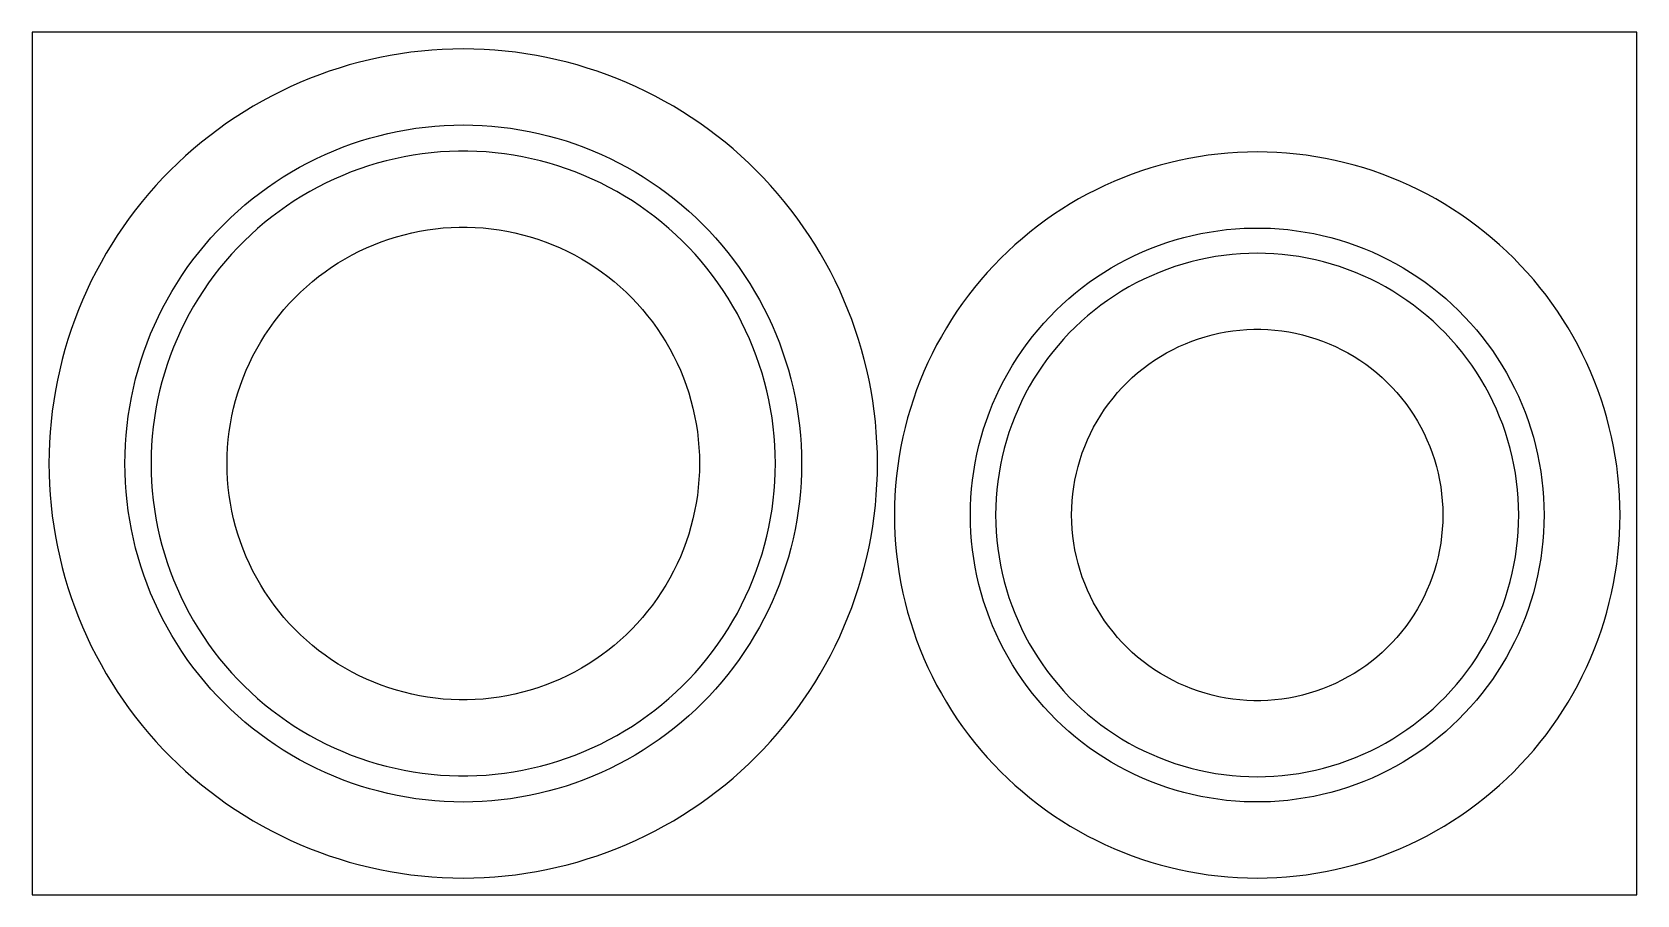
# Model space of a CAD drawing. Extents: x 0 to 951, y 0 to 511.
import ezdxf

# ---------------------------------------------------------------- set-up
doc = ezdxf.new("R2010")
doc.units = 0
doc.layers.add('CUT', color=1, linetype='Continuous')
doc.layers.add('REFERENCE-SHEET', color=8, linetype='Continuous')

msp = doc.modelspace()

# ---------------------------------------------------------------- linework, layer by layer
at = {"layer": 'CUT'}
for points in [[(501, 255.5), (500.92, 261.72), (500.68, 267.93), (500.29, 274.14), (499.74, 280.34), (499.03, 286.52), (498.17, 292.68), (497.15, 298.81), (495.97, 304.92), (494.65, 310.99), (493.16, 317.04), (491.53, 323.04), (489.74, 328.99), (487.8, 334.9), (485.72, 340.76), (483.48, 346.57), (481.1, 352.31), (478.58, 358), (475.91, 363.62), (473.1, 369.17), (470.15, 374.64), (467.07, 380.04), (463.84, 385.36), (460.49, 390.6), (457, 395.75), (453.38, 400.81), (449.64, 405.77), (445.77, 410.64), (441.78, 415.41), (437.66, 420.08), (433.44, 424.64), (429.09, 429.09), (424.64, 433.44), (420.08, 437.66), (415.41, 441.78), (410.64, 445.77), (405.77, 449.64), (400.81, 453.38), (395.75, 457), (390.6, 460.49), (385.36, 463.84), (380.04, 467.07), (374.64, 470.15), (369.17, 473.1), (363.62, 475.91), (358, 478.58), (352.31, 481.1), (346.57, 483.48), (340.76, 485.72), (334.9, 487.8), (328.99, 489.74), (323.04, 491.53), (317.04, 493.16), (310.99, 494.65), (304.92, 495.97), (298.81, 497.15), (292.68, 498.17), (286.52, 499.03), (280.34, 499.74), (274.14, 500.29), (267.93, 500.68), (261.72, 500.92), (255.5, 501), (249.28, 500.92), (243.07, 500.68), (236.86, 500.29), (230.66, 499.74), (224.48, 499.03), (218.32, 498.17), (212.19, 497.15), (206.08, 495.97), (200.01, 494.65), (193.96, 493.16), (187.96, 491.53), (182.01, 489.74), (176.1, 487.8), (170.24, 485.72), (164.43, 483.48), (158.69, 481.1), (153, 478.58), (147.38, 475.91), (141.83, 473.1), (136.36, 470.15), (130.96, 467.07), (125.64, 463.84), (120.4, 460.49), (115.25, 457), (110.19, 453.38), (105.23, 449.64), (100.36, 445.77), (95.59, 441.78), (90.92, 437.66), (86.36, 433.44), (81.91, 429.09), (77.56, 424.64), (73.34, 420.08), (69.22, 415.41), (65.23, 410.64), (61.36, 405.77), (57.62, 400.81), (54, 395.75), (50.51, 390.6), (47.16, 385.36), (43.93, 380.04), (40.85, 374.64), (37.9, 369.17), (35.09, 363.62), (32.42, 358), (29.9, 352.31), (27.52, 346.57), (25.28, 340.76), (23.2, 334.9), (21.26, 328.99), (19.47, 323.04), (17.84, 317.04), (16.35, 310.99), (15.03, 304.92), (13.85, 298.81), (12.83, 292.68), (11.97, 286.52), (11.26, 280.34), (10.71, 274.14), (10.32, 267.93), (10.08, 261.72), (10, 255.5), (10.08, 249.28), (10.32, 243.07), (10.71, 236.86), (11.26, 230.66), (11.97, 224.48), (12.83, 218.32), (13.85, 212.19), (15.03, 206.08), (16.35, 200.01), (17.84, 193.96), (19.47, 187.96), (21.26, 182.01), (23.2, 176.1), (25.28, 170.24), (27.52, 164.43), (29.9, 158.69), (32.42, 153), (35.09, 147.38), (37.9, 141.83), (40.85, 136.36), (43.93, 130.96), (47.16, 125.64), (50.51, 120.4), (54, 115.25), (57.62, 110.19), (61.36, 105.23), (65.23, 100.36), (69.22, 95.59), (73.34, 90.92), (77.56, 86.36), (81.91, 81.91), (86.36, 77.56), (90.92, 73.34), (95.59, 69.22), (100.36, 65.23), (105.23, 61.36), (110.19, 57.62), (115.25, 54), (120.4, 50.51), (125.64, 47.16), (130.96, 43.93), (136.36, 40.85), (141.83, 37.9), (147.38, 35.09), (153, 32.42), (158.69, 29.9), (164.43, 27.52), (170.24, 25.28), (176.1, 23.2), (182.01, 21.26), (187.96, 19.47), (193.96, 17.84), (200.01, 16.35), (206.08, 15.03), (212.19, 13.85), (218.32, 12.83), (224.48, 11.97), (230.66, 11.26), (236.86, 10.71), (243.07, 10.32), (249.28, 10.08), (255.5, 10), (261.72, 10.08), (267.93, 10.32), (274.14, 10.71), (280.34, 11.26), (286.52, 11.97), (292.68, 12.83), (298.81, 13.85), (304.92, 15.03), (310.99, 16.35), (317.04, 17.84), (323.04, 19.47), (328.99, 21.26), (334.9, 23.2), (340.76, 25.28), (346.57, 27.52), (352.31, 29.9), (358, 32.42), (363.62, 35.09), (369.17, 37.9), (374.64, 40.85), (380.04, 43.93), (385.36, 47.16), (390.6, 50.51), (395.75, 54), (400.81, 57.62), (405.77, 61.36), (410.64, 65.23), (415.41, 69.22), (420.08, 73.34), (424.64, 77.56), (429.09, 81.91), (433.44, 86.36), (437.66, 90.92), (441.78, 95.59), (445.77, 100.36), (449.64, 105.23), (453.38, 110.19), (457, 115.25), (460.49, 120.4), (463.84, 125.64), (467.07, 130.96), (470.15, 136.36), (473.1, 141.83), (475.91, 147.38), (478.58, 153), (481.1, 158.69), (483.48, 164.43), (485.72, 170.24), (487.8, 176.1), (489.74, 182.01), (491.53, 187.96), (493.16, 193.96), (494.65, 200.01), (495.97, 206.08), (497.15, 212.19), (498.17, 218.32), (499.03, 224.48), (499.74, 230.66), (500.29, 236.86), (500.68, 243.07), (500.92, 249.28)], [(55, 255.5), (55.08, 261.12), (55.32, 266.74), (55.71, 272.35), (56.26, 277.95), (56.97, 283.53), (57.83, 289.08), (58.85, 294.62), (60.03, 300.12), (61.36, 305.58), (62.84, 311.01), (64.47, 316.39), (66.25, 321.72), (68.18, 327), (70.26, 332.23), (72.49, 337.39), (74.86, 342.49), (77.37, 347.53), (80.02, 352.49), (82.81, 357.37), (85.73, 362.17), (88.79, 366.89), (91.98, 371.52), (95.3, 376.06), (98.74, 380.51), (102.31, 384.86), (106, 389.1), (109.8, 393.24), (113.73, 397.27), (117.76, 401.2), (121.9, 405), (126.14, 408.69), (130.49, 412.26), (134.94, 415.7), (139.48, 419.02), (144.11, 422.21), (148.83, 425.27), (153.63, 428.19), (158.51, 430.98), (163.47, 433.63), (168.51, 436.14), (173.61, 438.51), (178.77, 440.74), (184, 442.82), (189.28, 444.75), (194.61, 446.53), (199.99, 448.16), (205.42, 449.64), (210.88, 450.97), (216.38, 452.15), (221.92, 453.17), (227.47, 454.03), (233.05, 454.74), (238.65, 455.29), (244.26, 455.68), (249.88, 455.92), (255.5, 456), (261.12, 455.92), (266.74, 455.68), (272.35, 455.29), (277.95, 454.74), (283.53, 454.03), (289.08, 453.17), (294.62, 452.15), (300.12, 450.97), (305.58, 449.64), (311.01, 448.16), (316.39, 446.53), (321.72, 444.75), (327, 442.82), (332.23, 440.74), (337.39, 438.51), (342.49, 436.14), (347.53, 433.63), (352.49, 430.98), (357.37, 428.19), (362.17, 425.27), (366.89, 422.21), (371.52, 419.02), (376.06, 415.7), (380.51, 412.26), (384.86, 408.69), (389.1, 405), (393.24, 401.2), (397.27, 397.27), (401.2, 393.24), (405, 389.1), (408.69, 384.86), (412.26, 380.51), (415.7, 376.06), (419.02, 371.52), (422.21, 366.89), (425.27, 362.17), (428.19, 357.37), (430.98, 352.49), (433.63, 347.53), (436.14, 342.49), (438.51, 337.39), (440.74, 332.23), (442.82, 327), (444.75, 321.72), (446.53, 316.39), (448.16, 311.01), (449.64, 305.58), (450.97, 300.12), (452.15, 294.62), (453.17, 289.08), (454.03, 283.53), (454.74, 277.95), (455.29, 272.35), (455.68, 266.74), (455.92, 261.12), (456, 255.5), (455.92, 249.88), (455.68, 244.26), (455.29, 238.65), (454.74, 233.05), (454.03, 227.47), (453.17, 221.92), (452.15, 216.38), (450.97, 210.88), (449.64, 205.42), (448.16, 199.99), (446.53, 194.61), (444.75, 189.28), (442.82, 184), (440.74, 178.77), (438.51, 173.61), (436.14, 168.51), (433.63, 163.47), (430.98, 158.51), (428.19, 153.63), (425.27, 148.83), (422.21, 144.11), (419.02, 139.48), (415.7, 134.94), (412.26, 130.49), (408.69, 126.14), (405, 121.9), (401.2, 117.76), (397.27, 113.73), (393.24, 109.8), (389.1, 106), (384.86, 102.31), (380.51, 98.74), (376.06, 95.3), (371.52, 91.98), (366.89, 88.79), (362.17, 85.73), (357.37, 82.81), (352.49, 80.02), (347.53, 77.37), (342.49, 74.86), (337.39, 72.49), (332.23, 70.26), (327, 68.18), (321.72, 66.25), (316.39, 64.47), (311.01, 62.84), (305.58, 61.36), (300.12, 60.03), (294.62, 58.85), (289.08, 57.83), (283.53, 56.97), (277.95, 56.26), (272.35, 55.71), (266.74, 55.32), (261.12, 55.08), (255.5, 55), (249.88, 55.08), (244.26, 55.32), (238.65, 55.71), (233.05, 56.26), (227.47, 56.97), (221.92, 57.83), (216.38, 58.85), (210.88, 60.03), (205.42, 61.36), (199.99, 62.84), (194.61, 64.47), (189.28, 66.25), (184, 68.18), (178.77, 70.26), (173.61, 72.49), (168.51, 74.86), (163.47, 77.37), (158.51, 80.02), (153.63, 82.81), (148.83, 85.73), (144.11, 88.79), (139.48, 91.98), (134.94, 95.3), (130.49, 98.74), (126.14, 102.31), (121.9, 106), (117.76, 109.8), (113.73, 113.73), (109.8, 117.76), (106, 121.9), (102.31, 126.14), (98.74, 130.49), (95.3, 134.94), (91.98, 139.48), (88.79, 144.11), (85.73, 148.83), (82.81, 153.63), (80.02, 158.51), (77.37, 163.47), (74.86, 168.51), (72.49, 173.61), (70.26, 178.77), (68.18, 184), (66.25, 189.28), (64.47, 194.61), (62.84, 199.99), (61.36, 205.42), (60.03, 210.88), (58.85, 216.38), (57.83, 221.92), (56.97, 227.47), (56.26, 233.05), (55.71, 238.65), (55.32, 244.26), (55.08, 249.88)], [(440.5, 255.5), (440.42, 260.93), (440.18, 266.36), (439.78, 271.77), (439.23, 277.18), (438.51, 282.56), (437.64, 287.92), (436.61, 293.25), (435.42, 298.56), (434.08, 303.82), (432.58, 309.04), (430.94, 314.22), (429.14, 319.34), (427.19, 324.41), (425.09, 329.42), (422.85, 334.37), (420.46, 339.25), (417.93, 344.05), (415.26, 348.78), (412.45, 353.43), (409.51, 358), (406.43, 362.48), (403.23, 366.86), (399.9, 371.15), (396.44, 375.34), (392.86, 379.42), (389.16, 383.4), (385.35, 387.27), (381.43, 391.03), (377.39, 394.66), (373.26, 398.18), (369.02, 401.58), (364.68, 404.85), (360.25, 407.99), (355.73, 411), (351.12, 413.87), (346.43, 416.61), (341.66, 419.21), (336.82, 421.67), (331.9, 423.99), (326.92, 426.16), (321.88, 428.18), (316.78, 430.05), (311.63, 431.78), (306.43, 433.35), (301.19, 434.77), (295.91, 436.03), (290.59, 437.14), (285.24, 438.09), (279.87, 438.89), (274.48, 439.52), (269.07, 440), (263.64, 440.32), (258.22, 440.48), (252.78, 440.48), (247.36, 440.32), (241.93, 440), (236.52, 439.52), (231.13, 438.89), (225.76, 438.09), (220.41, 437.14), (215.09, 436.03), (209.81, 434.77), (204.57, 433.35), (199.37, 431.78), (194.22, 430.05), (189.12, 428.18), (184.08, 426.16), (179.1, 423.99), (174.18, 421.67), (169.34, 419.21), (164.57, 416.61), (159.88, 413.87), (155.27, 411), (150.75, 407.99), (146.32, 404.85), (141.98, 401.58), (137.74, 398.18), (133.61, 394.66), (129.57, 391.03), (125.65, 387.27), (121.84, 383.4), (118.14, 379.42), (114.56, 375.34), (111.1, 371.15), (107.77, 366.86), (104.57, 362.48), (101.49, 358), (98.55, 353.43), (95.74, 348.78), (93.07, 344.05), (90.54, 339.25), (88.15, 334.37), (85.91, 329.42), (83.81, 324.41), (81.86, 319.34), (80.06, 314.22), (78.42, 309.04), (76.92, 303.82), (75.58, 298.56), (74.39, 293.25), (73.36, 287.92), (72.49, 282.56), (71.77, 277.18), (71.22, 271.77), (70.82, 266.36), (70.58, 260.93), (70.5, 255.5), (70.58, 250.07), (70.82, 244.64), (71.22, 239.23), (71.77, 233.82), (72.49, 228.44), (73.36, 223.08), (74.39, 217.75), (75.58, 212.44), (76.92, 207.18), (78.42, 201.96), (80.06, 196.78), (81.86, 191.66), (83.81, 186.59), (85.91, 181.58), (88.15, 176.63), (90.54, 171.75), (93.07, 166.95), (95.74, 162.22), (98.55, 157.57), (101.49, 153), (104.57, 148.52), (107.77, 144.14), (111.1, 139.85), (114.56, 135.66), (118.14, 131.58), (121.84, 127.6), (125.65, 123.73), (129.57, 119.97), (133.61, 116.34), (137.74, 112.82), (141.98, 109.42), (146.32, 106.15), (150.75, 103.01), (155.27, 100), (159.88, 97.13), (164.57, 94.39), (169.34, 91.79), (174.18, 89.33), (179.1, 87.01), (184.08, 84.84), (189.12, 82.82), (194.22, 80.95), (199.37, 79.22), (204.57, 77.65), (209.81, 76.23), (215.09, 74.97), (220.41, 73.86), (225.76, 72.91), (231.13, 72.11), (236.52, 71.48), (241.93, 71), (247.36, 70.68), (252.78, 70.52), (258.22, 70.52), (263.64, 70.68), (269.07, 71), (274.48, 71.48), (279.87, 72.11), (285.24, 72.91), (290.59, 73.86), (295.91, 74.97), (301.19, 76.23), (306.43, 77.65), (311.63, 79.22), (316.78, 80.95), (321.88, 82.82), (326.92, 84.84), (331.9, 87.01), (336.82, 89.33), (341.66, 91.79), (346.43, 94.39), (351.12, 97.13), (355.73, 100), (360.25, 103.01), (364.68, 106.15), (369.02, 109.42), (373.26, 112.82), (377.39, 116.34), (381.43, 119.97), (385.35, 123.73), (389.16, 127.6), (392.86, 131.58), (396.44, 135.66), (399.9, 139.85), (403.23, 144.14), (406.43, 148.52), (409.51, 153), (412.45, 157.57), (415.26, 162.22), (417.93, 166.95), (420.46, 171.75), (422.85, 176.63), (425.09, 181.58), (427.19, 186.59), (429.14, 191.66), (430.94, 196.78), (432.58, 201.96), (434.08, 207.18), (435.42, 212.44), (436.61, 217.75), (437.64, 223.08), (438.51, 228.44), (439.23, 233.82), (439.78, 239.23), (440.18, 244.64), (440.42, 250.07)], [(941, 225), (940.92, 230.82), (940.68, 236.64), (940.29, 242.45), (939.74, 248.25), (939.03, 254.03), (938.17, 259.78), (937.15, 265.52), (935.97, 271.22), (934.64, 276.89), (933.16, 282.52), (931.53, 288.11), (929.75, 293.65), (927.81, 299.14), (925.73, 304.58), (923.5, 309.96), (921.13, 315.28), (918.61, 320.53), (915.96, 325.71), (913.16, 330.81), (910.22, 335.84), (907.16, 340.79), (903.95, 345.66), (900.62, 350.43), (897.16, 355.11), (893.57, 359.7), (889.86, 364.19), (886.04, 368.57), (882.09, 372.86), (878.03, 377.03), (873.86, 381.09), (869.57, 385.04), (865.19, 388.86), (860.7, 392.57), (856.11, 396.16), (851.43, 399.62), (846.66, 402.95), (841.79, 406.16), (836.84, 409.22), (831.81, 412.16), (826.71, 414.96), (821.53, 417.61), (816.28, 420.13), (810.96, 422.5), (805.58, 424.73), (800.14, 426.81), (794.65, 428.75), (789.11, 430.53), (783.52, 432.16), (777.89, 433.64), (772.22, 434.97), (766.52, 436.15), (760.78, 437.17), (755.03, 438.03), (749.25, 438.74), (743.45, 439.29), (737.64, 439.68), (731.82, 439.92), (726, 440), (720.18, 439.92), (714.36, 439.68), (708.55, 439.29), (702.75, 438.74), (696.97, 438.03), (691.22, 437.17), (685.48, 436.15), (679.78, 434.97), (674.11, 433.64), (668.48, 432.16), (662.89, 430.53), (657.35, 428.75), (651.86, 426.81), (646.42, 424.73), (641.04, 422.5), (635.72, 420.13), (630.47, 417.61), (625.29, 414.96), (620.19, 412.16), (615.16, 409.22), (610.21, 406.16), (605.34, 402.95), (600.57, 399.62), (595.89, 396.16), (591.3, 392.57), (586.81, 388.86), (582.43, 385.04), (578.14, 381.09), (573.97, 377.03), (569.91, 372.86), (565.96, 368.57), (562.14, 364.19), (558.43, 359.7), (554.84, 355.11), (551.38, 350.43), (548.05, 345.66), (544.84, 340.79), (541.78, 335.84), (538.84, 330.81), (536.04, 325.71), (533.39, 320.53), (530.87, 315.28), (528.5, 309.96), (526.27, 304.58), (524.19, 299.14), (522.25, 293.65), (520.47, 288.11), (518.84, 282.52), (517.36, 276.89), (516.03, 271.22), (514.85, 265.52), (513.83, 259.78), (512.97, 254.03), (512.26, 248.25), (511.71, 242.45), (511.32, 236.64), (511.08, 230.82), (511, 225), (511.08, 219.18), (511.32, 213.36), (511.71, 207.55), (512.26, 201.75), (512.97, 195.97), (513.83, 190.22), (514.85, 184.48), (516.03, 178.78), (517.36, 173.11), (518.84, 167.48), (520.47, 161.89), (522.25, 156.35), (524.19, 150.86), (526.27, 145.42), (528.5, 140.04), (530.87, 134.72), (533.39, 129.47), (536.04, 124.29), (538.84, 119.19), (541.78, 114.16), (544.84, 109.21), (548.05, 104.34), (551.38, 99.57), (554.84, 94.89), (558.43, 90.3), (562.14, 85.81), (565.96, 81.43), (569.91, 77.14), (573.97, 72.97), (578.14, 68.91), (582.43, 64.96), (586.81, 61.14), (591.3, 57.43), (595.89, 53.84), (600.57, 50.38), (605.34, 47.05), (610.21, 43.84), (615.16, 40.78), (620.19, 37.84), (625.29, 35.04), (630.47, 32.39), (635.72, 29.87), (641.04, 27.5), (646.42, 25.27), (651.86, 23.19), (657.35, 21.25), (662.89, 19.47), (668.48, 17.84), (674.11, 16.36), (679.78, 15.03), (685.48, 13.85), (691.22, 12.83), (696.97, 11.97), (702.75, 11.26), (708.55, 10.71), (714.36, 10.32), (720.18, 10.08), (726, 10), (731.82, 10.08), (737.64, 10.32), (743.45, 10.71), (749.25, 11.26), (755.03, 11.97), (760.78, 12.83), (766.52, 13.85), (772.22, 15.03), (777.89, 16.36), (783.52, 17.84), (789.11, 19.47), (794.65, 21.25), (800.14, 23.19), (805.58, 25.27), (810.96, 27.5), (816.28, 29.87), (821.53, 32.39), (826.71, 35.04), (831.81, 37.84), (836.84, 40.78), (841.79, 43.84), (846.66, 47.05), (851.43, 50.38), (856.11, 53.84), (860.7, 57.43), (865.19, 61.14), (869.57, 64.96), (873.86, 68.91), (878.03, 72.97), (882.09, 77.14), (886.04, 81.43), (889.86, 85.81), (893.57, 90.3), (897.16, 94.89), (900.62, 99.57), (903.95, 104.34), (907.16, 109.21), (910.22, 114.16), (913.16, 119.19), (915.96, 124.29), (918.61, 129.47), (921.13, 134.72), (923.5, 140.04), (925.73, 145.42), (927.81, 150.86), (929.75, 156.35), (931.53, 161.89), (933.16, 167.48), (934.64, 173.11), (935.97, 178.78), (937.15, 184.48), (938.17, 190.22), (939.03, 195.97), (939.74, 201.75), (940.29, 207.55), (940.68, 213.36), (940.92, 219.18)], [(115.5, 255.5), (115.58, 260.23), (115.82, 264.95), (116.22, 269.66), (116.78, 274.36), (117.49, 279.03), (118.37, 283.68), (119.4, 288.3), (120.58, 292.88), (121.92, 297.41), (123.41, 301.9), (125.05, 306.33), (126.85, 310.71), (128.78, 315.02), (130.87, 319.27), (133.09, 323.44), (135.46, 327.54), (137.96, 331.55), (140.59, 335.48), (143.36, 339.31), (146.25, 343.05), (149.27, 346.69), (152.41, 350.23), (155.67, 353.66), (159.04, 356.97), (162.53, 360.17), (166.11, 363.25), (169.81, 366.21), (173.59, 369.04), (177.47, 371.74), (181.45, 374.31), (185.5, 376.74), (189.63, 379.04), (193.84, 381.19), (198.13, 383.2), (202.47, 385.07), (206.88, 386.79), (211.34, 388.35), (215.85, 389.77), (220.41, 391.03), (225.01, 392.14), (229.64, 393.09), (234.3, 393.89), (238.99, 394.52), (243.69, 395), (248.41, 395.32), (253.14, 395.48), (257.86, 395.48), (262.59, 395.32), (267.31, 395), (272.01, 394.52), (276.7, 393.89), (281.36, 393.09), (285.99, 392.14), (290.59, 391.03), (295.15, 389.77), (299.66, 388.35), (304.12, 386.79), (308.53, 385.07), (312.87, 383.2), (317.16, 381.19), (321.37, 379.04), (325.5, 376.74), (329.55, 374.31), (333.53, 371.74), (337.41, 369.04), (341.19, 366.21), (344.89, 363.25), (348.47, 360.17), (351.96, 356.97), (355.33, 353.66), (358.59, 350.23), (361.73, 346.69), (364.75, 343.05), (367.64, 339.31), (370.41, 335.48), (373.04, 331.55), (375.54, 327.54), (377.91, 323.44), (380.13, 319.27), (382.22, 315.02), (384.15, 310.71), (385.95, 306.33), (387.59, 301.9), (389.08, 297.41), (390.42, 292.88), (391.6, 288.3), (392.63, 283.68), (393.51, 279.03), (394.22, 274.36), (394.78, 269.66), (395.18, 264.95), (395.42, 260.23), (395.5, 255.5), (395.42, 250.77), (395.18, 246.05), (394.78, 241.34), (394.22, 236.64), (393.51, 231.97), (392.63, 227.32), (391.6, 222.7), (390.42, 218.12), (389.08, 213.59), (387.59, 209.1), (385.95, 204.67), (384.15, 200.29), (382.22, 195.98), (380.13, 191.73), (377.91, 187.56), (375.54, 183.46), (373.04, 179.45), (370.41, 175.52), (367.64, 171.69), (364.75, 167.95), (361.73, 164.31), (358.59, 160.77), (355.33, 157.34), (351.96, 154.03), (348.47, 150.83), (344.89, 147.75), (341.19, 144.79), (337.41, 141.96), (333.53, 139.26), (329.55, 136.69), (325.5, 134.26), (321.37, 131.96), (317.16, 129.81), (312.87, 127.8), (308.53, 125.93), (304.12, 124.21), (299.66, 122.65), (295.15, 121.23), (290.59, 119.97), (285.99, 118.86), (281.36, 117.91), (276.7, 117.11), (272.01, 116.48), (267.31, 116), (262.59, 115.68), (257.86, 115.52), (253.14, 115.52), (248.41, 115.68), (243.69, 116), (238.99, 116.48), (234.3, 117.11), (229.64, 117.91), (225.01, 118.86), (220.41, 119.97), (215.85, 121.23), (211.34, 122.65), (206.88, 124.21), (202.47, 125.93), (198.13, 127.8), (193.84, 129.81), (189.63, 131.96), (185.5, 134.26), (181.45, 136.69), (177.47, 139.26), (173.59, 141.96), (169.81, 144.79), (166.11, 147.75), (162.53, 150.83), (159.04, 154.03), (155.67, 157.34), (152.41, 160.77), (149.27, 164.31), (146.25, 167.95), (143.36, 171.69), (140.59, 175.52), (137.96, 179.45), (135.46, 183.46), (133.09, 187.56), (130.87, 191.73), (128.78, 195.98), (126.85, 200.29), (125.05, 204.67), (123.41, 209.1), (121.92, 213.59), (120.58, 218.12), (119.4, 222.7), (118.37, 227.32), (117.49, 231.97), (116.78, 236.64), (116.22, 241.34), (115.82, 246.05), (115.58, 250.77)], [(556, 225), (556.08, 230.18), (556.32, 235.36), (556.71, 240.53), (557.26, 245.69), (557.97, 250.83), (558.84, 255.94), (559.86, 261.02), (561.04, 266.07), (562.37, 271.08), (563.85, 276.05), (565.48, 280.97), (567.26, 285.84), (569.19, 290.65), (571.26, 295.41), (573.48, 300.09), (575.84, 304.71), (578.35, 309.25), (580.98, 313.71), (583.76, 318.1), (586.66, 322.39), (589.7, 326.59), (592.86, 330.7), (596.14, 334.71), (599.55, 338.62), (603.07, 342.43), (606.71, 346.12), (610.46, 349.7), (614.32, 353.17), (618.28, 356.51), (622.34, 359.74), (626.5, 362.84), (630.75, 365.81), (635.08, 368.65), (639.51, 371.35), (644.01, 373.92), (648.59, 376.35), (653.24, 378.64), (657.96, 380.79), (662.74, 382.79), (667.59, 384.65), (672.48, 386.36), (677.43, 387.91), (682.42, 389.32), (687.45, 390.57), (692.52, 391.67), (697.62, 392.61), (702.74, 393.4), (707.89, 394.03), (713.05, 394.51), (718.22, 394.82), (723.41, 394.98), (728.59, 394.98), (733.78, 394.82), (738.95, 394.51), (744.11, 394.03), (749.26, 393.4), (754.38, 392.61), (759.48, 391.67), (764.55, 390.57), (769.58, 389.32), (774.57, 387.91), (779.52, 386.36), (784.41, 384.65), (789.26, 382.79), (794.04, 380.79), (798.76, 378.64), (803.41, 376.35), (807.99, 373.92), (812.49, 371.35), (816.92, 368.65), (821.25, 365.81), (825.5, 362.84), (829.66, 359.74), (833.72, 356.51), (837.68, 353.17), (841.54, 349.7), (845.29, 346.12), (848.93, 342.43), (852.45, 338.62), (855.86, 334.71), (859.14, 330.7), (862.3, 326.59), (865.34, 322.39), (868.24, 318.1), (871.02, 313.71), (873.65, 309.25), (876.16, 304.71), (878.52, 300.09), (880.74, 295.41), (882.81, 290.65), (884.74, 285.84), (886.52, 280.97), (888.15, 276.05), (889.63, 271.08), (890.96, 266.07), (892.14, 261.02), (893.16, 255.94), (894.03, 250.83), (894.74, 245.69), (895.29, 240.53), (895.68, 235.36), (895.92, 230.18), (896, 225), (895.92, 219.82), (895.68, 214.64), (895.29, 209.47), (894.74, 204.31), (894.03, 199.17), (893.16, 194.06), (892.14, 188.98), (890.96, 183.93), (889.63, 178.92), (888.15, 173.95), (886.52, 169.03), (884.74, 164.16), (882.81, 159.35), (880.74, 154.59), (878.52, 149.91), (876.16, 145.29), (873.65, 140.75), (871.02, 136.29), (868.24, 131.9), (865.34, 127.61), (862.3, 123.41), (859.14, 119.3), (855.86, 115.29), (852.45, 111.38), (848.93, 107.57), (845.29, 103.88), (841.54, 100.3), (837.68, 96.83), (833.72, 93.49), (829.66, 90.26), (825.5, 87.16), (821.25, 84.19), (816.92, 81.35), (812.49, 78.65), (807.99, 76.08), (803.41, 73.65), (798.76, 71.36), (794.04, 69.21), (789.26, 67.21), (784.41, 65.35), (779.52, 63.64), (774.57, 62.09), (769.58, 60.68), (764.55, 59.43), (759.48, 58.33), (754.38, 57.39), (749.26, 56.6), (744.11, 55.97), (738.95, 55.49), (733.78, 55.18), (728.59, 55.02), (723.41, 55.02), (718.22, 55.18), (713.05, 55.49), (707.89, 55.97), (702.74, 56.6), (697.62, 57.39), (692.52, 58.33), (687.45, 59.43), (682.42, 60.68), (677.43, 62.09), (672.48, 63.64), (667.59, 65.35), (662.74, 67.21), (657.96, 69.21), (653.24, 71.36), (648.59, 73.65), (644.01, 76.08), (639.51, 78.65), (635.08, 81.35), (630.75, 84.19), (626.5, 87.16), (622.34, 90.26), (618.28, 93.49), (614.32, 96.83), (610.46, 100.3), (606.71, 103.88), (603.07, 107.57), (599.55, 111.38), (596.14, 115.29), (592.86, 119.3), (589.7, 123.41), (586.66, 127.61), (583.76, 131.9), (580.98, 136.29), (578.35, 140.75), (575.84, 145.29), (573.48, 149.91), (571.26, 154.59), (569.19, 159.35), (567.26, 164.16), (565.48, 169.03), (563.85, 173.95), (562.37, 178.92), (561.04, 183.93), (559.86, 188.98), (558.84, 194.06), (557.97, 199.17), (557.26, 204.31), (556.71, 209.47), (556.32, 214.64), (556.08, 219.82)], [(881, 225), (880.92, 229.97), (880.68, 234.93), (880.28, 239.88), (879.73, 244.82), (879.01, 249.74), (878.14, 254.63), (877.11, 259.49), (875.93, 264.32), (874.59, 269.1), (873.1, 273.84), (871.46, 278.53), (869.67, 283.17), (867.73, 287.74), (865.65, 292.25), (863.42, 296.69), (861.05, 301.06), (858.55, 305.35), (855.9, 309.56), (853.13, 313.68), (850.22, 317.71), (847.18, 321.64), (844.02, 325.48), (840.74, 329.21), (837.34, 332.83), (833.83, 336.34), (830.21, 339.74), (826.48, 343.02), (822.64, 346.18), (818.71, 349.22), (814.68, 352.13), (810.56, 354.9), (806.35, 357.55), (802.06, 360.05), (797.69, 362.42), (793.25, 364.65), (788.74, 366.73), (784.17, 368.67), (779.53, 370.46), (774.84, 372.1), (770.1, 373.59), (765.32, 374.93), (760.49, 376.11), (755.63, 377.14), (750.74, 378.01), (745.82, 378.73), (740.88, 379.28), (735.93, 379.68), (730.97, 379.92), (726, 380), (721.03, 379.92), (716.07, 379.68), (711.12, 379.28), (706.18, 378.73), (701.26, 378.01), (696.37, 377.14), (691.51, 376.11), (686.68, 374.93), (681.9, 373.59), (677.16, 372.1), (672.47, 370.46), (667.83, 368.67), (663.26, 366.73), (658.75, 364.65), (654.31, 362.42), (649.94, 360.05), (645.65, 357.55), (641.44, 354.9), (637.32, 352.13), (633.29, 349.22), (629.36, 346.18), (625.52, 343.02), (621.79, 339.74), (618.17, 336.34), (614.66, 332.83), (611.26, 329.21), (607.98, 325.48), (604.82, 321.64), (601.78, 317.71), (598.87, 313.68), (596.1, 309.56), (593.45, 305.35), (590.95, 301.06), (588.58, 296.69), (586.35, 292.25), (584.27, 287.74), (582.33, 283.17), (580.54, 278.53), (578.9, 273.84), (577.41, 269.1), (576.07, 264.32), (574.89, 259.49), (573.86, 254.63), (572.99, 249.74), (572.27, 244.82), (571.72, 239.88), (571.32, 234.93), (571.08, 229.97), (571, 225), (571.08, 220.03), (571.32, 215.07), (571.72, 210.12), (572.27, 205.18), (572.99, 200.26), (573.86, 195.37), (574.89, 190.51), (576.07, 185.68), (577.41, 180.9), (578.9, 176.16), (580.54, 171.47), (582.33, 166.83), (584.27, 162.26), (586.35, 157.75), (588.58, 153.31), (590.95, 148.94), (593.45, 144.65), (596.1, 140.44), (598.87, 136.32), (601.78, 132.29), (604.82, 128.36), (607.98, 124.52), (611.26, 120.79), (614.66, 117.17), (618.17, 113.66), (621.79, 110.26), (625.52, 106.98), (629.36, 103.82), (633.29, 100.78), (637.32, 97.87), (641.44, 95.1), (645.65, 92.45), (649.94, 89.95), (654.31, 87.58), (658.75, 85.35), (663.26, 83.27), (667.83, 81.33), (672.47, 79.54), (677.16, 77.9), (681.9, 76.41), (686.68, 75.07), (691.51, 73.89), (696.37, 72.86), (701.26, 71.99), (706.18, 71.27), (711.12, 70.72), (716.07, 70.32), (721.03, 70.08), (726, 70), (730.97, 70.08), (735.93, 70.32), (740.88, 70.72), (745.82, 71.27), (750.74, 71.99), (755.63, 72.86), (760.49, 73.89), (765.32, 75.07), (770.1, 76.41), (774.84, 77.9), (779.53, 79.54), (784.17, 81.33), (788.74, 83.27), (793.25, 85.35), (797.69, 87.58), (802.06, 89.95), (806.35, 92.45), (810.56, 95.1), (814.68, 97.87), (818.71, 100.78), (822.64, 103.82), (826.48, 106.98), (830.21, 110.26), (833.83, 113.66), (837.34, 117.17), (840.74, 120.79), (844.02, 124.52), (847.18, 128.36), (850.22, 132.29), (853.13, 136.32), (855.9, 140.44), (858.55, 144.65), (861.05, 148.94), (863.42, 153.31), (865.65, 157.75), (867.73, 162.26), (869.67, 166.83), (871.46, 171.47), (873.1, 176.16), (874.59, 180.9), (875.93, 185.68), (877.11, 190.51), (878.14, 195.37), (879.01, 200.26), (879.73, 205.18), (880.28, 210.12), (880.68, 215.07), (880.92, 220.03)], [(616, 225), (616.08, 229.16), (616.32, 233.32), (616.71, 237.46), (617.26, 241.59), (617.96, 245.69), (618.82, 249.77), (619.84, 253.81), (621, 257.8), (622.32, 261.75), (623.79, 265.65), (625.4, 269.49), (627.15, 273.26), (629.05, 276.97), (631.09, 280.6), (633.26, 284.15), (635.56, 287.62), (638, 291), (640.56, 294.28), (643.24, 297.46), (646.04, 300.54), (648.96, 303.51), (651.98, 306.37), (655.12, 309.12), (658.35, 311.74), (661.68, 314.24), (665.1, 316.61), (668.61, 318.84), (672.21, 320.95), (675.88, 322.92), (679.62, 324.74), (683.42, 326.43), (687.29, 327.96), (691.22, 329.36), (695.19, 330.6), (699.21, 331.69), (703.27, 332.63), (707.35, 333.41), (711.47, 334.04), (715.61, 334.51), (719.76, 334.82), (723.92, 334.98), (728.08, 334.98), (732.24, 334.82), (736.39, 334.51), (740.53, 334.04), (744.65, 333.41), (748.73, 332.63), (752.79, 331.69), (756.81, 330.6), (760.78, 329.36), (764.71, 327.96), (768.58, 326.43), (772.38, 324.74), (776.12, 322.92), (779.79, 320.95), (783.39, 318.84), (786.9, 316.61), (790.32, 314.24), (793.65, 311.74), (796.88, 309.12), (800.02, 306.37), (803.04, 303.51), (805.96, 300.54), (808.76, 297.46), (811.44, 294.28), (814, 291), (816.44, 287.62), (818.74, 284.15), (820.91, 280.6), (822.95, 276.97), (824.85, 273.26), (826.6, 269.49), (828.21, 265.65), (829.68, 261.75), (831, 257.8), (832.16, 253.81), (833.18, 249.77), (834.04, 245.69), (834.74, 241.59), (835.29, 237.46), (835.68, 233.32), (835.92, 229.16), (836, 225), (835.92, 220.84), (835.68, 216.68), (835.29, 212.54), (834.74, 208.41), (834.04, 204.31), (833.18, 200.23), (832.16, 196.19), (831, 192.2), (829.68, 188.25), (828.21, 184.35), (826.6, 180.51), (824.85, 176.74), (822.95, 173.03), (820.91, 169.4), (818.74, 165.85), (816.44, 162.38), (814, 159), (811.44, 155.72), (808.76, 152.54), (805.96, 149.46), (803.04, 146.49), (800.02, 143.63), (796.88, 140.88), (793.65, 138.26), (790.32, 135.76), (786.9, 133.39), (783.39, 131.16), (779.79, 129.05), (776.12, 127.08), (772.38, 125.26), (768.58, 123.57), (764.71, 122.04), (760.78, 120.64), (756.81, 119.4), (752.79, 118.31), (748.73, 117.37), (744.65, 116.59), (740.53, 115.96), (736.39, 115.49), (732.24, 115.18), (728.08, 115.02), (723.92, 115.02), (719.76, 115.18), (715.61, 115.49), (711.47, 115.96), (707.35, 116.59), (703.27, 117.37), (699.21, 118.31), (695.19, 119.4), (691.22, 120.64), (687.29, 122.04), (683.42, 123.57), (679.62, 125.26), (675.88, 127.08), (672.21, 129.05), (668.61, 131.16), (665.1, 133.39), (661.68, 135.76), (658.35, 138.26), (655.12, 140.88), (651.98, 143.63), (648.96, 146.49), (646.04, 149.46), (643.24, 152.54), (640.56, 155.72), (638, 159), (635.56, 162.38), (633.26, 165.85), (631.09, 169.4), (629.05, 173.03), (627.15, 176.74), (625.4, 180.51), (623.79, 184.35), (622.32, 188.25), (621, 192.2), (619.84, 196.19), (618.82, 200.23), (617.96, 204.31), (617.26, 208.41), (616.71, 212.54), (616.32, 216.68), (616.08, 220.84)]]:
    msp.add_lwpolyline(points, close=True, dxfattribs=at)
at = {"layer": 'REFERENCE-SHEET'}
msp.add_lwpolyline([(0, 0), (951, 0), (951, 511), (0, 511)], close=True, dxfattribs=at)

doc.saveas('drawing.dxf')
